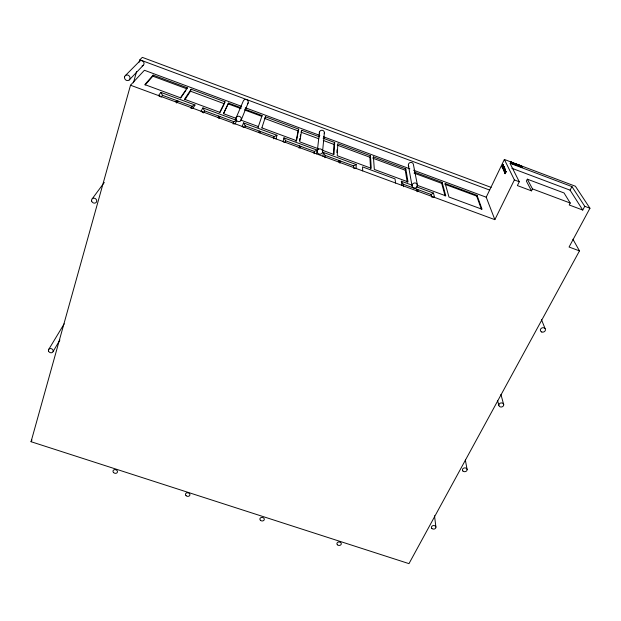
<?xml version="1.0" encoding="UTF-8"?>
<svg xmlns="http://www.w3.org/2000/svg" width="621" height="621" viewBox="0 0 621 621"><rect width="100%" height="100%" fill="white"/><g stroke="black" fill="none" stroke-linecap="round" stroke-linejoin="round"><path stroke-width="0.93" d="M504.834 173.608L505.052 171.373L506.255 171.512L504.834 173.608L505.735 171.753M505.176 173.74L505.052 171.373M339.912 163.261L339.998 160.855M338.794 162.034L338.856 160.435M336.885 152.572L337.017 149.777M323.114 138.219L334.696 142.519L334.013 154.536L322.276 150.197M333.353 154.637L333.958 144.414L334.696 142.519M502.505 167.561L502.311 166.482L502.505 167.561L501.76 166.56L502.536 165.916L502.839 164.317L503.592 165.31L503.088 165.535L502.731 164.782L502.544 166.187L503.064 164.914L502.606 164.798M324.907 157.726L325.109 155.359L323.347 152.409L356.144 164.526L356.198 168.501L354.459 168.369M322.99 156.244L323.347 152.409M322.478 152.471A2.725 2.655 4.3 0 0 319.481 148.908A2.725 2.655 4.3 0 0 317.82 153.208A2.725 2.655 4.3 0 0 322.478 152.471L324.403 132.366M317.37 150.593L319.481 131.885M316.625 153.899L317.059 150.088L283.944 137.854L283.091 141.526L284.472 142.551M314.117 153.752L314.405 151.408L317.059 150.088M300.44 147.883L300.704 146.346M299.151 148.225L299.547 145.919M319.551 136.892L301.736 130.286L299.702 141.852L318.658 148.861M299.594 140.253L299.912 138.467M300.23 136.674L300.548 134.881M296.062 141.541L298.08 130.852L264.856 118.526L265.454 116.818L298.709 129.16L296.543 140.688L261.915 127.887M518.023 165.256L519.443 165.784L517.836 164.728L519.397 165.24L519.187 165.745L517.875 165.559L519.637 166.265L518.023 165.256L518.729 165.644M285.334 142.31L285.676 140.796L283.944 137.854M276.019 138.918L276.966 135.269L243.525 122.919L242.151 126.42L243.642 127.491M273.628 138.817L274.234 136.573L276.966 135.269M572.911 239.24L579.486 250.884L408.983 563.635L31.05 441.71L130.511 85.224L144.421 70.266L241.685 106.385M133.437 82.803L136.573 71.601M139.376 61.603L139.88 59.81L142.318 57.365L491.126 187.402M152.82 76.181L153.123 75.125L187.286 87.802L186.96 88.85L152.82 76.181L145.128 85.03M190.515 91.209L191.128 89.23L224.981 101.79L224.336 103.754L190.515 91.209L184.864 99.756M261.845 127.942L265.454 116.818M259.92 132.933L260.393 131.466M258.747 132.506L259.229 131.039M223.552 113.682L228.512 103.102L241.212 107.813M244.837 109.164L262.062 115.56L258.095 127.406L258.383 126.575L240.459 119.954M262.062 115.56L261.783 116.36L244.565 109.964M298.08 130.852L298.709 129.16M301.736 130.286L301.03 132.203L318.829 138.801M244.666 127.305L245.217 125.861L243.525 122.919M241.258 119.9L248.128 102.923M370.582 168.819L369.891 157.237L370.481 155.801L337.816 143.676L337.25 155.731L371.249 168.299L370.481 155.801M373.431 156.896L374.316 169.432L408.013 181.891L405.816 168.912L373.431 156.896L372.887 158.215L405.249 170.224L407.26 182.31M202.912 107.914L204.565 110.856L203.416 112.913L201.018 111.244L202.912 107.914L236.686 120.389L235.227 123.858L232.945 123.812M236.05 117.974L243.253 101.107A2.624 2.531 46.8 0 1 247.111 99.911A2.624 2.531 46.8 0 1 247.399 104.002M233.255 123.098L233.861 121.669L236.686 120.389M405.249 170.224L405.816 168.912M445.078 195.957L441.702 183.366L442.144 182.395L414.502 172.133M445.218 183.537L448.975 197.036L482.059 209.261L477.037 195.351L445.218 183.537L444.869 184.29L476.68 196.096L481.368 209.161M476.68 196.096L477.037 195.351M228.512 103.102L223.436 113.659L235.98 118.293M130.511 85.224L494.859 219.655L486.212 197.199L504.368 159.465L575.403 186.238L589.95 208.245L569.061 247.034L579.486 250.884M502.87 166.04L501.76 166.56M502.948 164.93L503.181 164.441M502.172 167.429L502.668 167.235M503.088 165.535L503.592 165.31M504.136 167.065C503.569 166.304 504.477 168.167 503.344 168.71L502.591 167.709L503.383 166.063L503.771 166.296L503.383 166.063M503.344 168.71L502.808 167.46L503.437 166.164M503.507 166.498L503.895 166.723L503.507 166.498L502.925 167.701L503.313 167.934M503.724 166.187L502.591 167.709M503.01 168.586L503.841 166.622M503.126 168.136L504.089 166.964M503.98 170.301L503.778 169.207L503.98 170.301L503.227 169.292L504.648 168.555L504.136 167.406L504.314 168.431M504.648 168.555L503.227 169.292M504.136 167.406L503.98 167.732M503.647 170.177L504.143 169.975M503.445 169.083L504.896 168.415L503.778 169.207M504.555 170.232L504.213 170.721L504.726 169.191L504.035 171.109L505.129 169.463L504.726 169.191M504.275 171.691C505.284 168.601 505.696 169.58 504.617 171.823L504.205 171.543L504.663 170.263M504.617 171.823C506.247 168.858 503.157 172.731 505.059 169.323M505.005 172.56L505.742 171.87L504.997 171.722L505.347 172.685L506.255 171.512M512.372 163.044L511.727 163.207L510.943 162.112L511.324 162.857L510.835 163.067L510.555 161.871L512.822 162.725L513.101 163.921L512.372 163.044L513.101 163.921M512.527 162.71L511.782 163.113L511.036 162.05M510.835 163.067L511.324 162.857M511.727 163.207L511.937 162.78M511.937 163.292L512.333 162.539M512.822 162.725L511.883 162.881L510.943 162.112M512.752 163.789L513.264 163.587M513.194 163.261L515.057 163.649L513.194 163.261L513.637 164.123L515.29 164.744L513.722 163.727M513.637 164.123L513.885 163.401L514.933 164.185M513.94 164.154L513.761 163.16L513.94 164.154L515.29 164.744M515.236 164.029L515.896 163.882L517.572 165.605C519.684 163.548 520.623 168.182 517.285 164.41L516.796 164.612L517.153 165.302L515.236 164.029L515.678 164.891L516.167 164.681L515.787 163.936L517.177 165.458M515.244 164.643L514.103 163.82M515.678 164.891L516.167 164.681M218.864 118.611L219.888 116.515M517.572 165.605L517.285 164.41M519.397 165.24L519.055 165.481M519.847 166.459L520.445 165.597L522.067 167.297L519.847 166.459L520.445 165.597M520.204 166.599L520.708 165.791L521.174 166.684L520.553 166.125L520.872 165.76M494.859 219.655L514.39 179.927L504.368 159.465M521.322 166.824L520.282 165.931M521.694 167.158L521.485 166.49M218.025 117.478L218.716 116.08M589.95 208.245L584.757 206.296L571.949 186.595L509.988 163.253L519.272 181.751L517.378 185.578L531.498 190.857L532.484 188.9L527.33 179.174L526.375 181.084L531.498 190.857M219.888 112.704L223.933 104.569M224.981 101.79L219.749 112.292L184.468 99.251L191.128 89.23M584.757 206.296L582.754 210.045L570.078 190.166L571.949 186.595M527.33 179.174L564.031 192.952L570.233 203.036L569.216 204.977L582.754 210.045M31.05 441.71L31.958 440.025M53.134 351.447L59.903 340.013M48.461 349.887L64.188 323.813M195.025 105.003L193.022 108.295L190.864 108.287L192.114 106.261L195.025 105.003L160.917 92.397L158.464 95.541L159.744 96.41M138.941 62.325L139.624 61.2A2.74 2.515 52.8 0 1 143.707 62.147A2.74 2.515 52.8 0 1 142.085 65.873M180.657 98.095L185.912 90.394M176.636 103.039L178.002 101.052M187.286 87.802L180.463 97.776L144.848 84.611L153.123 75.125M175.898 101.937L176.814 100.61M520.476 166.11L520.01 166.133M92.281 198.72L104.297 182.442M161.033 97.28L162.516 95.331L160.917 92.397M129.23 79.962L143.257 65.306M125.326 75.615L139.624 61.2M412.057 185.182L401.329 181.216L403.176 184.173L431.09 194.482L433.505 193.108L434.521 197.4L431.696 197.121M325.109 155.359L353.574 165.861L356.144 164.526M501.978 166.358L502.878 166.312M416.52 186.836L433.505 193.108M162.516 95.331L192.114 106.261M204.565 110.856L233.861 121.669M245.217 125.861L274.234 136.573M285.676 140.796L314.405 151.408M245.326 107.736L319.862 135.417M323.502 136.767L409.852 168.842M413.493 170.193L486.212 197.199M228.249 103.917L240.94 108.621M414.075 173.119L441.702 183.366M337.242 145.12L369.891 157.237M323.277 140.455L333.958 144.414M416.916 185.182L445.785 195.856L442.144 182.395M139.88 59.81L489.643 190.065M514.39 179.927L519.272 181.751M532.484 188.9L570.233 203.036M519.474 165.372L518.193 164.883L518.884 165.318M510.4 162.205L510.873 162.384M517.735 165.271L515.787 163.936M517.875 165.559L519.28 166.11L518.892 165.815M511.805 168.244L570.078 190.166M502.536 165.916L502.979 166.102M502.808 167.46L503.46 168.26M505.494 171.745L506.076 171.885M504.997 171.722L505.347 172.685M520.708 166.094L522.067 167.297M516.951 164.286L517.309 164.969M515.391 163.696L516.012 165.015M515.057 163.649L514.902 163.983M513.357 162.927L513.8 163.789M510.555 161.871L511.161 163.191M504.477 167.53L504.896 168.415M502.839 164.317L503.421 165.66M541.473 319.629L545.052 328.525M500.922 394.444L503.716 404.682A2.461 2.049 -10.2 0 1 500.215 406.887A2.461 2.049 -10.2 0 1 499.889 403.347A2.461 2.049 -10.2 0 1 503.716 404.682M497.6 400.615L498.834 405.272M431.09 194.482L431.494 196.244M417.428 185.12A2.725 2.562 -19.5 0 0 413.112 183.521A2.725 2.562 -19.5 0 0 413.671 187.938A2.725 2.562 -19.5 0 0 417.428 185.12L413.407 164.495A2.562 2.43 -22.7 0 0 409.93 162.648A2.562 2.43 -22.7 0 0 408.851 166.436M417.778 189.568L418.112 191.307M416.66 189.157L417.149 191.757M465.354 460.083L467.108 469.53M408.354 165.279L412.049 185.935M403.176 184.173L403.565 186.742M401.329 181.216L401.95 185.376M395.585 183.032L395.041 178.895L362.555 166.894L362.687 170.891M434.506 515.764L435.911 527.089M353.574 165.861L353.59 168.307M319.357 133.181A2.554 2.515 3.2 0 1 322.128 130.27A2.554 2.515 3.2 0 1 324.271 133.662M235.964 119.372A2.795 2.678 41.1 0 0 240.474 121.041A2.795 2.678 41.1 0 0 239.52 116.383A2.795 2.678 41.1 0 0 235.964 119.372M124.604 76.794A2.926 2.663 50.2 0 0 127.98 80.567A2.926 2.663 50.2 0 0 129.253 75.995A2.926 2.663 50.2 0 0 124.604 76.794M91.636 201.041A2.701 2.391 34.9 0 0 96.007 202.593A2.701 2.391 34.9 0 0 94.796 198.324A2.701 2.391 34.9 0 0 91.636 201.041M48.5 350.981A2.468 2.042 25.2 0 0 52.544 352.332A2.468 2.042 25.2 0 0 51.349 348.684A2.468 2.042 25.2 0 0 48.5 350.981M541.768 332.002A2.593 2.205 -16.7 0 0 545.471 329.588A2.593 2.205 -16.7 0 0 541.504 328.167A2.593 2.205 -16.7 0 0 541.768 332.002M462.855 470.966A2.352 1.91 -5.8 0 0 466.907 470.508A2.352 1.91 -5.8 0 0 464.547 467.892A2.352 1.91 -5.8 0 0 462.855 470.966M431.843 528.417A2.259 1.785 -2.7 0 0 435.732 528.005A2.259 1.785 -2.7 0 0 433.411 525.552A2.259 1.785 -2.7 0 0 431.843 528.417M337.389 544.78A2.205 1.731 2.8 0 0 341.154 544.384A2.205 1.731 2.8 0 0 338.763 542.001A2.205 1.731 2.8 0 0 337.389 544.78M186.059 495.674A2.251 1.801 12.1 0 0 189.824 495.248A2.251 1.801 12.1 0 0 187.185 492.748A2.251 1.801 12.1 0 0 186.059 495.674M260.416 520.282A2.228 1.77 7.4 0 0 264.189 519.87A2.228 1.77 7.4 0 0 261.666 517.433A2.228 1.77 7.4 0 0 260.416 520.282M113.635 472.628A2.282 1.824 16.7 0 0 117.4 472.185A2.282 1.824 16.7 0 0 114.644 469.631A2.282 1.824 16.7 0 0 113.635 472.628"/></g></svg>
